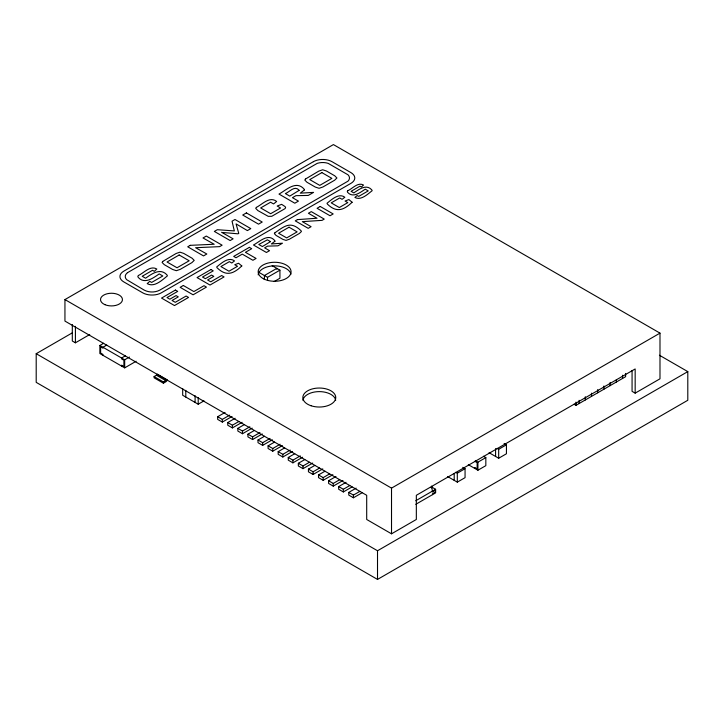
<?xml version="1.0" encoding="UTF-8"?>
<svg xmlns="http://www.w3.org/2000/svg" width="724" height="724" viewBox="0 0 724 724"><rect width="100%" height="100%" fill="white"/><g stroke="black" fill="none" stroke-linecap="round" stroke-linejoin="round"><path stroke-width="1.09" d="M635.165 393.141L635.165 368.959L416.336 495.297L416.336 519.479L391.521 533.814L366.697 519.479L366.697 495.297L64.943 321.085L64.943 299.582L333.42 144.583L659.989 333.131L659.989 378.815L635.165 393.141L632.07 391.349L632.07 370.462M659.437 355.24L687.8 371.611L687.8 400.272L377.512 579.417L36.2 382.363L36.2 353.701L72.418 332.787M72.31 324.524L72.31 341.013L75.414 342.805L89.731 334.533M136.139 361.249L124.682 367.864L99.858 353.529L99.858 345.466L103.677 343.267M106.781 345.058L102.962 347.258L102.962 348.154L100.627 346.814L100.627 353.077L102.962 354.425L102.962 355.321M125.397 355.801L121.578 358.009L121.578 358.905L123.904 360.244L123.904 366.516L121.578 365.177L121.578 366.072M99.858 345.466L124.682 359.801L129.451 357.041M258.83 272.315L267.518 277.328L279.926 270.161L279.926 278.224L274.197 281.536M154.094 376.571L156.42 375.222A1.231 0.715 -60 0 0 157.235 374.091L166.547 379.466A1.231 0.715 -60 0 1 165.733 380.598L163.398 381.937L154.094 376.571L154.094 377.819L163.398 383.195L165.733 381.847A2.769 1.602 -60 0 0 167.398 379.819M182.683 388.544L182.683 395.259L198.204 404.218L204.014 400.861M232.024 416.49L222.322 422.083L217.671 419.395L217.671 416.716L225.055 412.454M217.671 416.716L222.322 419.395L229.707 415.142M242.106 422.309L232.413 427.911L227.752 425.223L227.752 422.535L235.137 418.273M227.752 422.535L232.413 425.223L238.866 421.495M252.187 428.128L242.495 433.73L237.843 431.042L237.843 428.355L244.296 424.626M237.843 428.355L242.495 431.042L249.871 426.78M262.278 433.957L252.576 439.549L247.925 436.862L247.925 434.183L254.386 430.445M247.925 434.183L252.576 436.862L259.961 432.608M272.36 439.776L262.658 445.378L258.006 442.69L258.006 440.002L264.468 436.273M258.006 440.002L262.658 442.69L270.043 438.427M282.441 445.595L272.749 451.197L268.088 448.509L268.088 445.821L274.55 442.093M268.088 445.821L272.749 448.509L280.125 444.246M292.523 451.423L282.831 457.016L278.179 454.328L278.179 451.64L284.632 447.912M278.179 451.64L282.831 454.328L290.215 450.075M302.614 457.242L292.912 462.844L288.261 460.156L288.261 457.468L294.722 453.74M288.261 457.468L292.912 460.156L300.297 455.894M312.696 463.061L303.003 468.663L298.342 465.975L298.342 463.288L304.804 459.559M298.342 463.288L303.003 465.975L309.456 462.247M322.777 468.89L313.085 474.482L308.433 471.795L308.433 469.107L314.886 465.378M308.433 469.107L313.085 471.795L319.546 468.066M332.868 474.709L323.166 480.311L318.515 477.623L318.515 474.935L324.976 471.206M318.515 474.935L323.166 477.623L329.628 473.894M342.95 480.528L333.248 486.13L328.596 483.442L328.596 480.754L335.981 476.492M328.596 480.754L333.248 483.442L339.71 479.713M352.063 486.917L343.339 491.949L338.678 489.261L338.678 486.573L346.063 482.32M338.678 486.573L343.339 489.261L349.792 485.533M362.145 492.736L353.421 497.777L348.769 495.089L348.769 492.401L356.145 488.139M348.769 492.401L353.421 495.089L359.882 491.361M64.943 299.582L391.521 488.13L659.989 333.131M455.749 472.283L457.306 473.179L465.061 468.7L465.061 477.659L457.306 482.139L447.685 476.582M497.126 448.391L498.682 449.287L506.438 444.808L506.438 453.767L498.682 458.247L489.062 452.69M574.078 404.236L575.987 405.34L625.636 376.67L625.636 373.448M475.596 460.826L477.921 462.165L485.831 457.604L485.831 465.659L477.921 470.229L468.301 464.681M415.739 500.755L435.604 489.288L435.604 492.872L415.739 504.338M435.604 490.184L432.5 491.976L431.631 486.103M435.604 491.976L432.5 493.768L432.5 494.664M36.2 353.701L377.512 550.756L687.8 371.611M222.739 232.504L238.024 233.807L238.757 233.381L236.069 223.897L247.391 230.594L250.803 228.621L234.992 219.499L232.042 221.2L234.323 230.92L217.318 229.707L214.34 231.418L230.142 240.549L233.119 238.829L221.589 232.277M272.17 265.69L279.926 270.161M504.112 443.468L506.438 444.808M483.505 456.256L485.831 457.604M474.817 461.269L477.143 462.618L477.143 468.89L474.817 467.541L474.817 468.437M462.736 467.351L465.061 468.7M431.042 487.352A3.294 1.901 0 0 0 431.721 487.053L435.604 489.288M156.42 375.222L165.733 380.598M622.531 375.24L622.531 378.462M616.323 379.901L616.323 382.046M610.124 382.408L610.124 385.63M603.916 385.992L603.916 389.213M597.707 389.575L597.707 392.797M591.499 393.159L591.499 396.381M585.3 396.734L585.3 399.965M579.091 400.318L579.091 403.549M575.987 402.11L575.987 405.34M498.682 449.287L498.682 458.247M495.578 448.618L495.578 456.455M477.921 462.165L477.921 470.229M457.306 473.179L457.306 482.139M454.201 473.623L454.201 480.347M431.721 487.053L431.721 487.949M391.521 488.13L391.521 533.814M377.512 550.756L377.512 579.417M353.421 495.089L353.421 497.777M343.339 489.261L343.339 491.949M333.248 483.442L333.248 486.13M323.166 477.623L323.166 480.311M313.085 471.795L313.085 474.482M303.003 465.975L303.003 468.663M292.912 460.156L292.912 462.844M282.831 454.328L282.831 457.016M276.83 269.274L276.83 268.378L264.414 275.536L264.414 279.573M272.749 448.509L272.749 451.197M267.518 277.328L267.518 280.351M262.658 442.69L262.658 445.378M252.576 436.862L252.576 439.549M242.495 431.042L242.495 433.73M232.413 425.223L232.413 427.911M222.322 419.395L222.322 422.083M198.204 397.503L198.204 404.218M195.1 395.711L195.1 402.426M185.787 390.336L185.787 397.051M163.398 381.937L163.398 383.195M124.682 359.801L124.682 367.864M75.414 326.316L75.414 342.805M302.904 400.291A16.453 9.502 0 0 1 319.302 391.612A16.453 9.502 0 0 1 335.692 400.291M258.187 274.867A16.453 9.502 0 0 1 274.034 265.862A16.453 9.502 0 0 1 290.948 274.197M138.393 275.491L137.804 276.523L138.338 277.527C144.782 284.496 153.207 278.007 159.208 273.907L162.81 275.989L151.642 282.432L149.768 281.355L147.198 283.618C154.284 287.772 162.294 279.998 167.425 275.844L166.909 274.839C160.357 267.645 151.732 273.817 145.587 278.233L142.194 276.269L152.538 270.296L154.33 271.328L156.818 269.02C150.212 265.111 143.986 272.957 138.393 275.491M162.71 261.454L162.122 262.477L164.267 264.649L172.593 269.455L176.357 270.695L180.249 269.355L191.887 262.631L194.213 260.387L192.068 258.215L183.733 253.409L179.986 252.169L176.077 253.509L162.71 261.454M256.341 207.399L255.753 208.431L257.889 210.594L268.242 216.34L271.753 216.304L285.039 208.63L285.636 207.607L285.111 206.602L281.627 204.349L277.183 206.032L280.577 207.996L270.658 213.716L260.658 207.942L270.568 202.222L273.563 203.942L276.659 201.48C269.708 195.878 262.341 204.358 256.341 207.399M305.419 179.063L304.831 180.086L306.976 182.258L315.302 187.064L319.067 188.303L322.958 186.964L334.597 180.24L336.922 177.995L334.778 175.823L326.443 171.009L322.696 169.778L318.786 171.117L305.419 179.063M304.361 189.96L300.306 193.154L313.573 192.385L308.288 195.435L295.953 195.661L292.469 197.679L298.433 201.118L294.813 203.209L279.002 194.086C286.378 189.969 296.17 180.095 304.044 189.045L304.361 189.96M241.807 265.934C233.354 274.025 226.16 276.631 217.1 267.808L216.693 266.966C221.245 263.337 228.458 256.414 234.513 260.912L231.789 263.02L229.399 261.636L220.892 266.55L228.983 271.219L237.49 266.305L234.739 264.722L238.567 263.255L241.807 265.934M274.921 232.802L274.387 233.662L276.106 235.445L282.939 239.4L286.052 240.395L289.374 239.219L299.392 233.436L301.419 231.526L301.012 230.685C290.822 220.992 285.229 225.517 274.921 232.802M347.81 190.72L347.276 191.588L347.674 192.43C353.122 198.322 360.208 192.448 365.276 189.181L368.235 190.892L358.706 196.394L357.185 195.516L354.896 197.435C360.986 200.829 367.692 194.15 372.172 190.674L371.765 189.842C366.235 183.742 359.004 189.371 353.819 192.901L351.086 191.317L359.991 186.168L361.385 186.973L363.538 185.054C357.882 181.842 352.615 188.602 347.81 190.72M352.117 202.24C343.665 210.331 336.47 212.947 327.411 204.114L327.013 203.281C331.556 199.643 338.769 192.729 344.832 197.227L342.108 199.326L339.719 197.951L331.203 202.865L339.294 207.535L347.81 202.62L345.058 201.028L348.887 199.562L352.117 202.24M274.912 241.237L271.4 243.934L282.46 243.21L277.935 245.825L267.599 246.133L264.622 247.852L269.527 250.685L266.414 252.477L253.463 245.002C259.735 241.744 267.971 232.911 274.686 240.477L274.912 241.237M299.066 190.421L289.763 196.113L285.365 193.57C289.528 192.059 294.532 185.217 298.94 190.05L299.066 190.421M270.495 241.608L262.396 246.558L258.803 244.486L267.382 239.816L270.495 241.608M127.505 272.677L126.709 273.364A10.969 6.335 0 0 0 126.709 279.699L144.257 290.134C148.999 292.623 155.036 292.623 159.769 290.134L348.018 181.145A10.969 6.335 0 0 0 348.018 174.81L328.189 163.371A10.969 6.335 0 0 0 317.221 163.371L127.505 272.677M313.401 161.687L123.795 271.156A13.168 7.602 0 0 0 123.795 281.908L142.709 292.822A13.168 7.602 0 0 0 161.325 292.822L350.932 183.353A13.168 7.602 0 0 0 350.932 172.611L332.017 161.687A13.168 7.602 0 0 0 313.401 161.687M190.231 245.336L187.715 246.793L203.525 255.916L206.829 254.006L195.625 247.717L219.598 246.64L222.114 245.183L206.304 236.06L203.001 237.97L214.186 244.25L190.231 245.336M246.404 212.91L242.721 215.028L258.531 224.159L262.215 222.033L246.404 212.91M179.163 254.993L167.036 261.998L177.036 267.771L189.163 260.767L179.163 254.993M321.872 172.602L309.745 179.606L319.746 185.38L331.873 178.375L321.872 172.602M175.425 290.053L161.533 298.08L174.484 305.555L188.539 297.437L186.113 296.035L175.244 302.315L172.059 300.478L178.294 296.876L176.068 295.591L169.832 299.193L167 297.555L177.715 291.374L175.425 290.053M183.335 285.491L180.149 287.328L193.1 294.804L206.44 287.102L204.023 285.699L193.869 291.564L183.335 285.491M210.946 269.545L197.055 277.573L210.005 285.048L224.06 276.93L221.635 275.527L210.765 281.808L207.58 279.971L213.815 276.369L211.589 275.084L205.354 278.686L202.521 277.048L213.236 270.867L210.946 269.545M249.382 247.355L233.707 256.405L236.024 257.744L242.278 254.133L252.911 260.278L256.07 258.45L245.436 252.314L251.699 248.694L249.382 247.355M297.437 219.616L295.265 220.865L308.216 228.341L311.085 226.684L302.351 221.644L322.053 220.358L324.234 219.091L311.284 211.616L308.424 213.263L317.031 218.232L297.437 219.616M320.216 206.467L317.076 208.277L330.026 215.752L333.167 213.942L320.216 206.467M289.03 227.209L278.586 233.237L286.677 237.906L297.121 231.879L289.03 227.209M311.067 405.757A16.453 9.502 0 0 0 335.755 397.53A16.453 9.502 0 0 0 311.067 389.304A16.453 9.502 0 0 0 311.067 405.757M104.98 304.686A10.969 6.335 0 0 0 122.383 300.288A10.969 6.335 0 0 0 107.08 293.781A10.969 6.335 0 0 0 104.98 304.686M263.4 278.722A16.453 9.502 0 0 0 290.65 273.907A16.453 9.502 0 0 0 269.799 262.685A16.453 9.502 0 0 0 263.4 278.722"/></g></svg>
